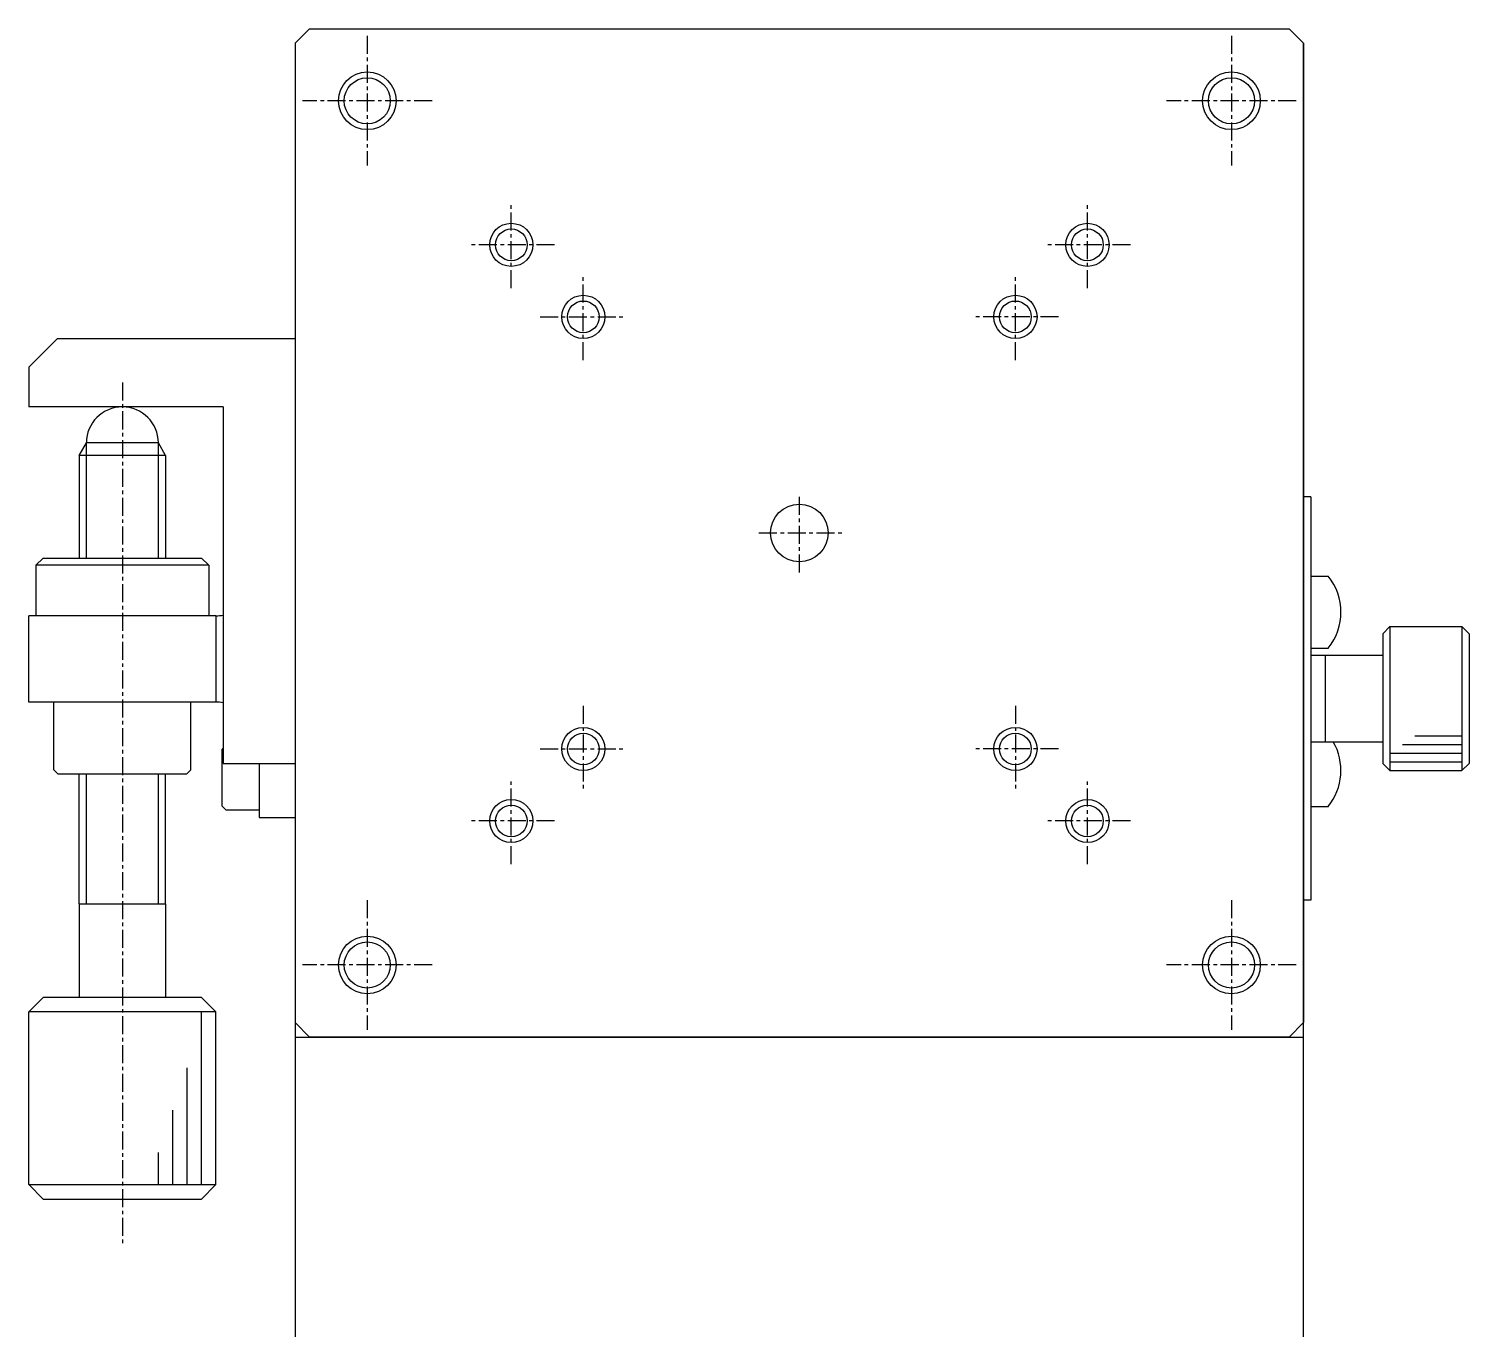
# Model space of a CAD drawing. Extents: x 498 to 751, y 35 to 216.
# Drawn here: x 497.8 to 597.8, y 125.5 to 215.8 of the extents above; entities that cross this region are included whole.
import ezdxf

# ---------------------------------------------------------------- set-up
doc = ezdxf.new("R2010")
doc.units = 0
doc.linetypes.add('CENTER', pattern=[2, 1.25, -0.25, 0.25, -0.25])
doc.layers.get('0').update_dxf_attribs({"linetype": 'CONTINUOUS'})
doc.layers.add('CENTER', color=1, linetype='CENTER')

msp = doc.modelspace()

# ---------------------------------------------------------------- linework, layer by layer
at = {"color": 7, "linetype": 'CONTINUOUS'}
for p, q in [((517.3, 215.78), (516.3, 214.78)), ((517.3, 215.78), (516.3, 214.78)), ((517.3, 215.78), (585.3, 215.78)), ((517.3, 215.78), (585.3, 215.78)), ((585.3, 215.78), (586.3, 214.78)), ((586.3, 214.78), (585.3, 215.78)), ((516.3, 214.78), (516.3, 146.78)), ((516.3, 214.78), (516.3, 121.78)), ((586.3, 214.78), (586.3, 146.78)), ((586.3, 121.78), (586.3, 214.78)), ((497.8, 192.28), (499.8, 194.28)), ((499.8, 194.28), (516.3, 194.28)), ((497.8, 192.28), (497.8, 189.53)), ((511.3, 189.53), (497.8, 189.53)), ((511.3, 189.53), (511.3, 164.78)), ((501.3, 186.16), (501.8, 187.03)), ((506.8, 187.03), (501.8, 187.03)), ((507.3, 186.16), (506.8, 187.03)), ((501.3, 186.16), (501.3, 179.03)), ((507.3, 186.16), (501.3, 186.16)), ((507.3, 186.16), (507.3, 179.03)), ((586.8, 183.28), (586.3, 183.28)), ((586.8, 183.28), (586.8, 155.28)), ((498.8, 179.03), (498.3, 178.53)), ((498.8, 179.03), (509.8, 179.03)), ((509.8, 179.03), (510.3, 178.53)), ((498.3, 178.53), (498.3, 175.03)), ((510.3, 178.53), (498.3, 178.53)), ((510.3, 178.53), (510.3, 175.03)), ((586.8, 177.78), (588.03, 177.78)), ((497.8, 169.03), (497.8, 175.03)), ((510.8, 175.03), (497.8, 175.03)), ((510.8, 175.03), (510.8, 169.03)), ((592.3, 174.28), (591.8, 173.78)), ((592.3, 174.28), (597.3, 174.28)), ((597.8, 173.78), (597.3, 174.28)), ((591.8, 173.78), (591.8, 164.78)), ((597.8, 173.78), (597.8, 164.78)), ((586.8, 172.78), (588.03, 172.78)), ((586.8, 172.28), (591.8, 172.28)), ((587.8, 172.28), (587.8, 166.28)), ((510.8, 169.03), (497.8, 169.03)), ((499.55, 164.33), (499.55, 169.03)), ((509.05, 164.33), (509.05, 169.03)), ((586.8, 166.28), (591.8, 166.28)), ((511.2, 165.73), (511.3, 165.83)), ((511.2, 165.73), (511.2, 161.83)), ((499.85, 164.03), (499.55, 164.33)), ((508.75, 164.03), (499.85, 164.03)), ((501.3, 155.03), (501.3, 164.03)), ((507.3, 155.03), (507.3, 164.03)), ((508.75, 164.03), (509.05, 164.33)), ((511.3, 164.78), (516.3, 164.78)), ((513.8, 164.78), (513.8, 161.03)), ((591.8, 164.78), (592.3, 164.28)), ((592.3, 164.28), (597.3, 164.28)), ((597.3, 164.28), (597.8, 164.78)), ((511.5, 161.53), (511.2, 161.83)), ((513.8, 161.53), (511.5, 161.53)), ((513.8, 161.03), (516.3, 161.03)), ((586.8, 161.78), (588.03, 161.78)), ((501.3, 155.03), (501.3, 148.53)), ((501.3, 155.03), (507.3, 155.03)), ((507.3, 155.03), (507.3, 148.53)), ((586.8, 155.28), (586.3, 155.28)), ((498.8, 148.53), (497.8, 147.53)), ((509.8, 148.53), (498.8, 148.53)), ((509.8, 148.53), (510.8, 147.53)), ((497.8, 135.53), (497.8, 147.53)), ((510.8, 135.53), (510.8, 147.53)), ((516.3, 146.78), (517.3, 145.78)), ((585.3, 145.78), (586.3, 146.78)), ((516.3, 145.78), (586.3, 145.78)), ((585.3, 145.78), (517.3, 145.78)), ((498.8, 134.53), (497.8, 135.53)), ((509.8, 134.53), (510.8, 135.53)), ((498.8, 134.53), (509.8, 134.53))]:
    msp.add_line(p, q, dxfattribs=at)
at = {"color": 3, "linetype": 'CONTINUOUS'}
for p, q in [((501.8, 179.03), (501.8, 187.03)), ((506.8, 179.03), (506.8, 187.03)), ((592.3, 174.28), (592.3, 164.28)), ((597.3, 174.28), (597.3, 164.28)), ((593.17, 166.08), (597.3, 166.08)), ((594.04, 166.68), (597.3, 166.68)), ((592.3, 165.48), (597.3, 165.48)), ((501.8, 155.03), (501.8, 164.03)), ((506.8, 155.03), (506.8, 164.03)), ((592.3, 164.88), (597.3, 164.88)), ((510.8, 147.53), (497.8, 147.53)), ((509.8, 135.53), (509.8, 147.53)), ((508.8, 135.53), (508.8, 143.64)), ((507.8, 135.53), (507.8, 140.7)), ((506.8, 135.53), (506.8, 137.76)), ((497.8, 135.53), (510.8, 135.53))]:
    msp.add_line(p, q, dxfattribs=at)
for centre, radius in [((521.3, 210.78), 2), ((581.3, 210.78), 2), ((531.3, 200.78), 1.5), ((571.3, 200.78), 1.5), ((536.3, 195.78), 1.5), ((566.3, 195.78), 1.5), ((536.3, 165.78), 1.5), ((566.3, 165.78), 1.5), ((531.3, 160.78), 1.5), ((571.3, 160.78), 1.5), ((521.3, 150.78), 2), ((581.3, 150.78), 2)]:
    msp.add_circle(centre, radius, dxfattribs=at)
at = {"color": 7, "linetype": 'CONTINUOUS'}
for centre, radius in [((521.3, 210.78), 1.6), ((581.3, 210.78), 1.6), ((531.3, 200.78), 1.1), ((571.3, 200.78), 1.1), ((536.3, 195.78), 1.1), ((566.3, 195.78), 1.1), ((551.3, 180.78), 2), ((536.3, 165.78), 1.1), ((566.3, 165.78), 1.1), ((531.3, 160.78), 1.1), ((571.3, 160.78), 1.1), ((521.3, 150.78), 1.6), ((581.3, 150.78), 1.6)]:
    msp.add_circle(centre, radius, dxfattribs=at)
for centre, radius, start, end in [((504.3, 187.03), 2.5, 360, 180), ((584.9, 175.28), 4, 321.3178, 38.6822), ((510.8, 178.03), 3, 270, 279.5941), ((510.8, 166.03), 3, 80.4059, 90), ((584.9, 164.28), 4, 321.3178, 30)]:
    msp.add_arc(centre, radius, start, end, dxfattribs=at)
at = {"layer": 'CENTER', "color": 1, "linetype": 'CENTER'}
for p, q in [((521.3, 215.28), (521.3, 206.28)), ((581.3, 215.28), (581.3, 206.28)), ((525.8, 210.78), (516.8, 210.78)), ((585.8, 210.78), (576.8, 210.78)), ((531.3, 197.78), (531.3, 203.78)), ((571.3, 197.78), (571.3, 203.78)), ((534.3, 200.78), (528.3, 200.78)), ((574.3, 200.78), (568.3, 200.78)), ((536.3, 192.78), (536.3, 198.78)), ((566.3, 192.78), (566.3, 198.78)), ((533.3, 195.78), (539.3, 195.78)), ((569.3, 195.78), (563.3, 195.78)), ((504.3, 191.22), (504.3, 131.22)), ((551.3, 178.03), (551.3, 183.43)), ((548.49, 180.78), (554.44, 180.78)), ((536.3, 168.78), (536.3, 162.78)), ((566.3, 168.78), (566.3, 162.78)), ((533.3, 165.78), (539.3, 165.78)), ((569.3, 165.78), (563.3, 165.78)), ((531.3, 157.78), (531.3, 163.78)), ((571.3, 157.78), (571.3, 163.78)), ((534.3, 160.78), (528.3, 160.78)), ((574.3, 160.78), (568.3, 160.78)), ((521.3, 155.28), (521.3, 146.28)), ((581.3, 155.28), (581.3, 146.28)), ((525.8, 150.78), (516.8, 150.78)), ((585.8, 150.78), (576.8, 150.78))]:
    msp.add_line(p, q, dxfattribs=at)

doc.saveas('drawing.dxf')
